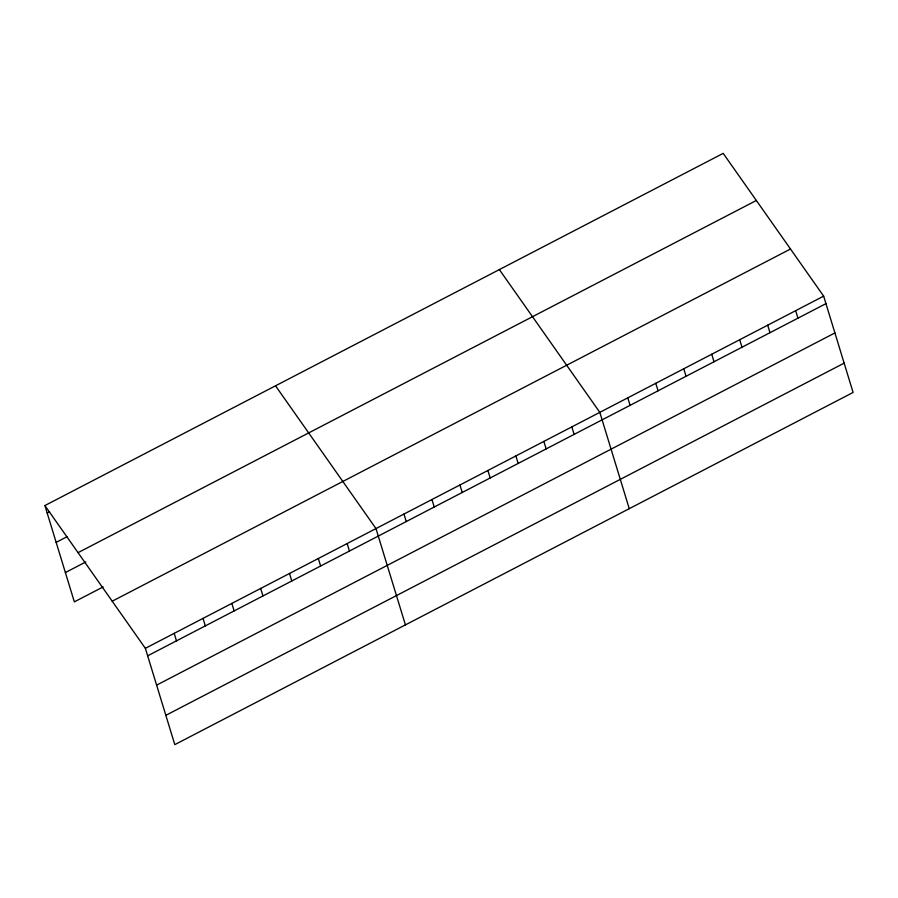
<?xml version="1.0" encoding="UTF-8"?>
<svg xmlns="http://www.w3.org/2000/svg" width="898" height="898" viewBox="0 0 898 898"><rect width="100%" height="100%" fill="white"/><g stroke="black" fill="none" stroke-linecap="round" stroke-linejoin="round"><path stroke-width="1.35" d="M44.9 505.552L723.193 153.367L823.657 296.138L853.1 392.448L174.807 744.633L145.364 648.322L44.9 505.552L74.343 601.862L103.169 586.899M47.19 513.05L49.592 511.804M56.159 542.358L66.968 536.746M78.047 552.663L756.352 200.478M65.386 572.554L85.804 561.957M112.205 601.211L790.498 249.015M145.364 648.322L823.657 296.138M147.654 655.821L825.947 303.636M156.611 685.129L834.904 332.945M165.849 715.324L844.142 363.14M499.355 269.58L599.819 412.362L629.262 508.672M275.518 385.803L375.981 528.574L405.425 624.896M795.673 310.663L797.963 318.161M767.689 325.188L769.99 332.687M739.716 339.725L742.006 347.223M711.732 354.25L714.022 361.748M683.76 368.775L686.05 376.273M655.776 383.3L658.066 390.798M627.792 397.825L630.093 405.324M571.835 426.887L574.125 434.385M543.862 441.412L546.152 448.91M515.879 455.937L518.168 463.435M487.895 470.473L490.196 477.972M459.922 484.999L462.212 492.497M431.938 499.524L434.228 507.022M403.954 514.049L406.255 521.547M347.156 543.548L349.445 551.046M318.319 558.511L320.62 566.009M289.493 573.485L291.794 580.984M260.667 588.448L262.957 595.946M231.841 603.422L234.131 610.921M203.015 618.385L205.305 625.884M174.19 633.359L176.479 640.858"/></g></svg>
